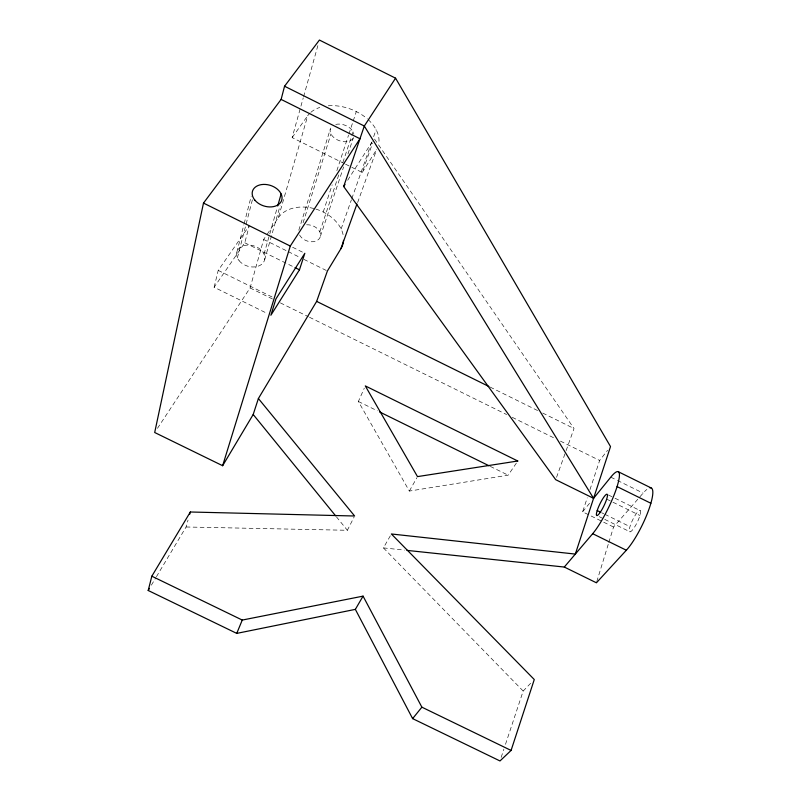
<?xml version="1.0" encoding="UTF-8"?>
<svg xmlns="http://www.w3.org/2000/svg" width="801" height="801" viewBox="0 0 801 801"><rect width="100%" height="100%" fill="white"/><g stroke="black" fill="none" stroke-linecap="round" stroke-linejoin="round"><path stroke-width="0.6" stroke-dasharray="4 3" d="M214.127 287.249L218.212 270.398L249.251 225.782L244.796 242.773L214.127 287.249L267.534 313.591M236.846 252.175L243.874 224.791M244.175 223.599L251.204 196.215M237.386 257.852L252.435 199.639M157.437 428.355L250.092 287.949L263.659 239.459L266.453 235.324M344.43 163.614L292.145 137.582L303.259 97.842M303.599 96.641L318.077 44.866M156.415 576.73L186.082 526.988L188.045 520.069M264.04 254.087L277.366 207.199M264.66 259.724L280.12 205.737M267.154 234.282L278.337 217.722L307.704 115.744A38.628 25.762 20.5 0 1 309.987 113.111M596.785 581.616L608.45 543.649M608.82 542.467L613.556 527.038L639.028 497.832M298.803 230.227L330.222 129.382M303.098 222.778L330.953 133.927M323.224 212.015L332.175 184.841M336.851 170.663L348.525 135.219M348.916 134.037L352.81 122.213M353.201 121.031L356.315 111.579M319.799 231.859L338.973 174.207M342.888 162.433L351.499 136.55M351.889 135.369L353.061 131.835M501.156 757.396L503.909 749.105M505.481 744.359L523.173 691.033L531.714 682.182M613.556 527.038L582.617 511.819L587.263 497.811M589.977 489.641L599.649 460.465L607.619 450.272M320.43 236.235L343.629 166.908M347.954 153.982L353.461 137.532M341.116 228.976L351.409 199.769M351.819 198.598L371.584 142.518M373.636 136.681L376.11 129.672M345.541 164.165L362.222 172.475L372.555 143.249M556.545 477.356L565.696 451.784M566.117 450.623L574.027 428.535L374.207 138.583M357.616 202.563L376.64 149.607M516.405 463.028L508.154 475.183L409.361 491.073L358.377 401.491L364.305 388.135M186.082 526.988L347.374 530.282L354.072 517.106M409.361 491.073L416.92 477.656M523.173 691.033L383.419 547.894L390.768 535.048M151.369 585.191L155.784 577.791M362.222 172.475L376.35 149.977M347.674 180.265L372.215 141.707M292.145 137.582L307.704 115.744M582.617 511.819L590.447 502.187M639.849 496.89L643.143 493.116A36.996 8.08 -64.1 0 1 646.898 489.431M383.419 547.894L404.485 550.117M358.377 401.491L377.381 410.843M490.272 466.382L508.154 475.183M490.102 387.073L538.212 410.843M542.688 413.056L574.027 428.535M218.212 270.398L272.61 297.241M250.092 287.949L272.5 299.003M280.35 302.878L308.355 316.695M309.476 317.256L506.663 414.568M512.26 417.331L554.833 438.347M560.44 441.111L599.649 460.465M610.773 477.156L616.359 479.909M617.471 480.46L643.143 493.116M608.41 494.978L613.916 497.691M615.018 498.232L640.329 510.708A11.835 2.583 -64.1 0 1 633.671 528.45A11.835 2.583 -64.1 0 1 630.767 524.265A11.835 2.583 -64.1 0 1 640.329 510.708M606.677 499.123L639.929 515.504M601.571 512.69L603.754 513.761M604.845 514.302L629.956 526.658M599.228 516.665L603.634 518.828M604.735 519.378L630.077 531.844M292.595 247.239L303.719 252.746M263.659 239.459L287.138 251.083M288.26 251.634L299.434 257.171M303.909 259.384L326.277 270.458M244.796 242.773L293.887 267.053M336.39 516.775L347.374 530.282M310.868 112.3A38.628 25.762 20.5 0 1 319.809 107.434M328.26 105.782A38.628 25.762 20.5 0 1 367.279 118.838M368.14 119.609A38.628 25.762 20.5 0 1 378.753 143.719M278.337 217.722A35.154 25.342 19.4 0 1 314.813 208.781M315.894 209.101A35.154 25.342 19.4 0 1 343.309 235.834M353.041 138.353A12.355 8.24 20.5 0 1 337.371 139.875A12.355 8.24 20.5 0 1 331.073 127.399M335.749 124.435A12.355 8.24 20.5 0 1 353.862 134.137M306.603 224.791A11.244 8.11 19.4 0 1 320.04 232.42A11.244 8.11 19.4 0 1 313.221 241.722A11.244 8.11 19.4 0 1 299.384 234.623M239.149 260.715A14.418 10.613 16.6 0 0 263.549 262.267A14.418 10.613 16.6 0 0 249.511 245.086A14.418 10.613 16.6 0 0 239.149 260.715"/><path stroke-width="1.2" d="M511.078 750.437L421.877 707.173L363.063 596.134L355.354 609.371L412.625 718.617L499.984 760.95L511.078 750.437L534.277 679.528L391.379 533.977L575.328 554.082L610.512 446.558L395.564 78.178L319.429 40.05L284.555 86.228L281.121 99.414L203.494 203.084L154.693 432.51L222.638 465.711L253.196 414.497L258.393 398.528L316.655 301.386L327.389 271.008L340.886 248.731L356.936 204.055M355.354 609.371L236.746 633.391L148.205 590.487L151.83 576.199L190.338 511.999L354.623 516.004L258.393 398.528M189.687 514.302L190.338 511.999M277.707 205.987L281.121 193.972M222.638 465.711L290.282 246.047L359.969 138.743L281.121 99.414M299.464 269.807L304.831 253.296L275.945 298.893L270.878 315.234L299.464 269.807L294.998 267.604M406.958 550.387L564.294 567.048L592.68 533.696A37.026 6.959 -64.1 0 0 616.9 487.168A37.026 6.959 -64.1 0 0 610.773 477.156L593.571 498.332L555.714 479.689L343.689 186.523L364.305 126.027L395.564 78.178M236.746 633.391L242.262 620.064L363.063 596.134M148.205 590.487L149.467 588.365M343.689 186.523L345.021 184.44M412.625 718.617L421.877 707.173M649.891 487.849A36.996 8.08 -64.1 0 1 648.039 511.719A36.996 8.08 -64.1 0 1 626.342 550.237L596.425 582.798L564.294 567.048M151.83 576.199L242.262 620.064M379.614 411.944L489.151 465.832M592.68 533.696L626.342 550.237M316.655 301.386L488.98 386.523M618.082 471.629L651.033 487.889M617.08 486.607L650.863 503.268M597.196 510.537L600.48 512.149M203.494 203.084L290.282 246.047M284.555 86.228L364.305 126.027L593.571 498.332M253.196 414.497L335.599 515.804M343.519 240.37A35.154 25.342 19.4 0 1 340.886 248.731M517.776 461.006L417.501 476.615L365.296 385.912L517.776 461.006M600.41 512.069A11.845 2.223 -64.1 0 0 607.308 494.437A11.845 2.223 -64.1 0 0 598.057 508.164A11.845 2.223 -64.1 0 0 600.41 512.069M254.938 200.23A15.289 10.783 17.5 0 0 280.7 202.323A15.289 10.783 17.5 0 0 265.692 184.47A15.289 10.783 17.5 0 0 254.938 200.23"/></g></svg>
